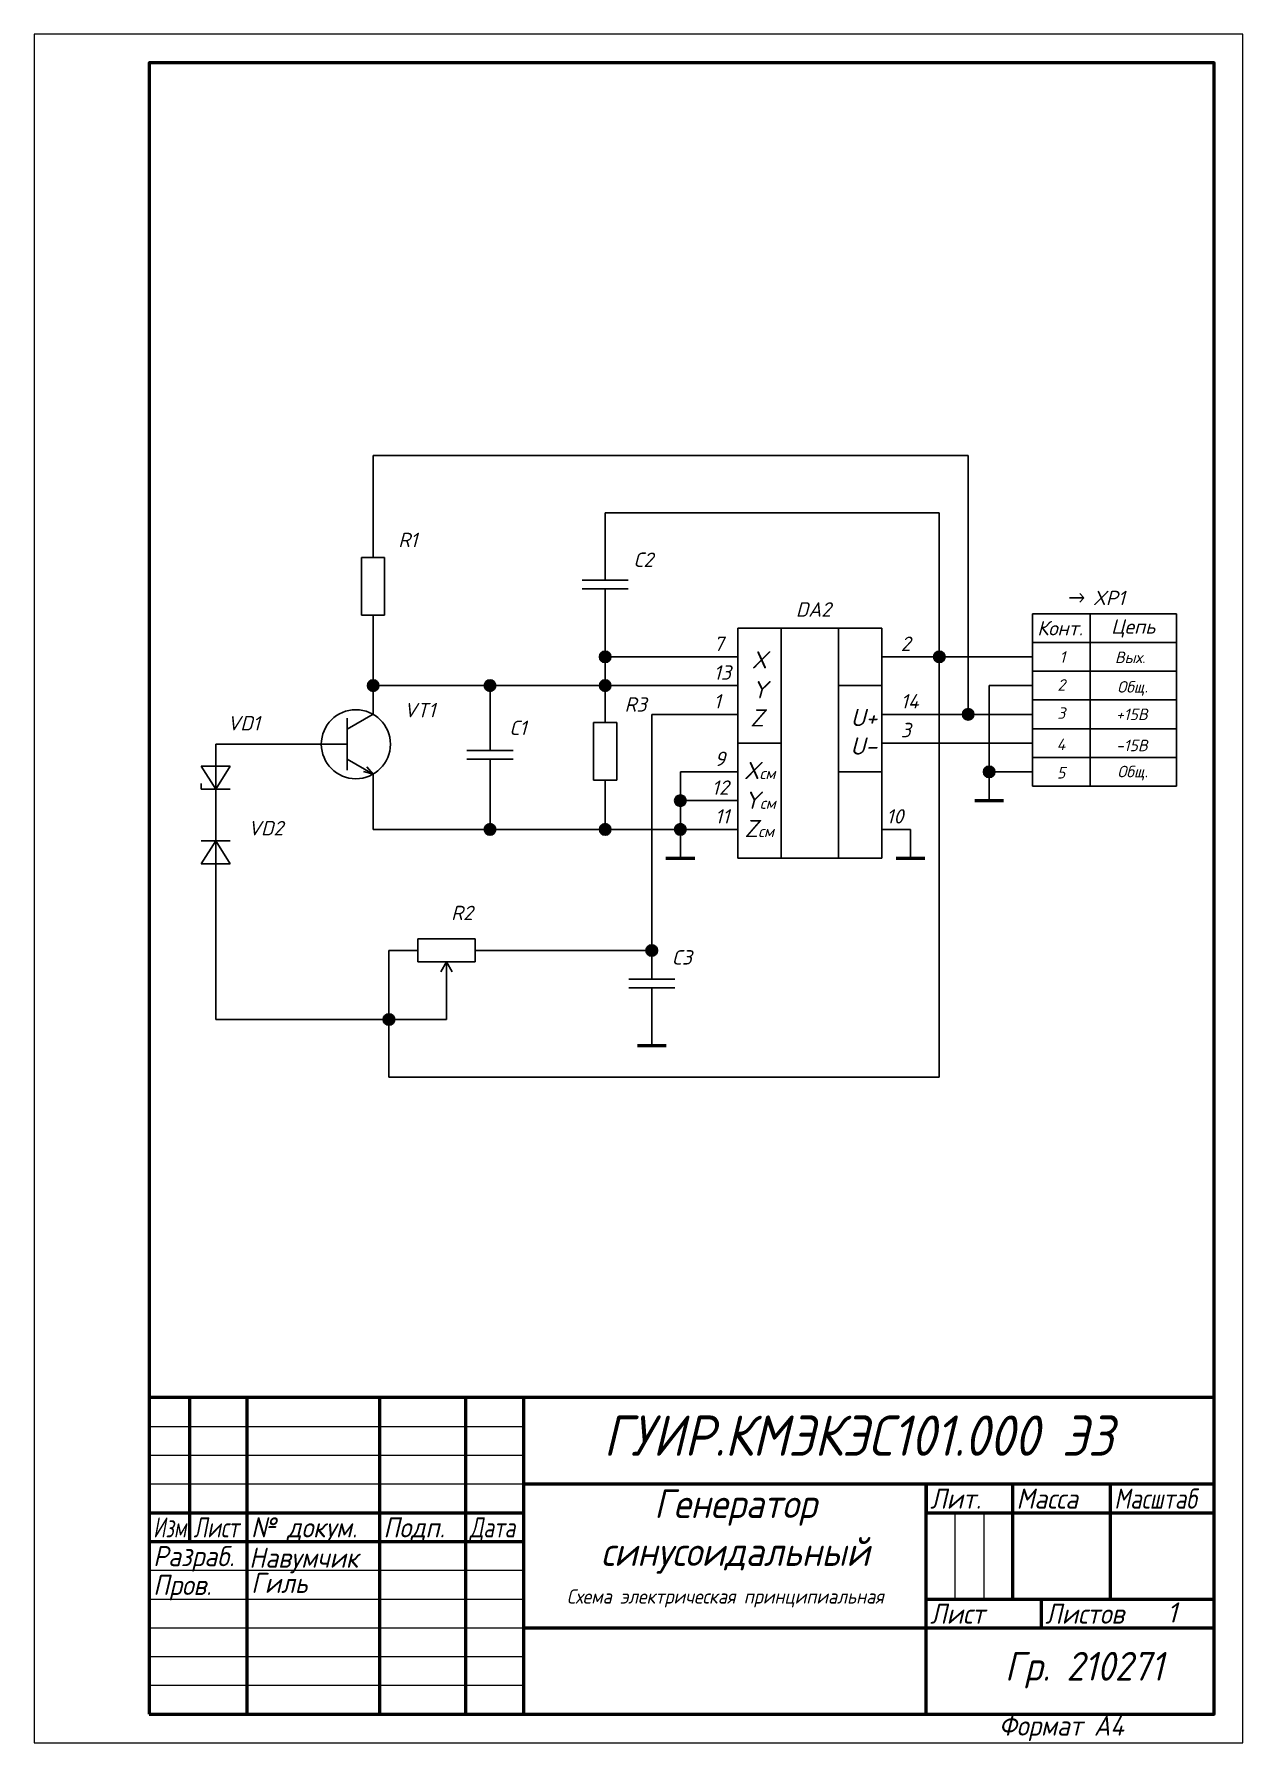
# Model space of a CAD drawing. Header units: millimetres. Extents: x 0 to 210, y 0 to 297.
import ezdxf

# ---------------------------------------------------------------- set-up
doc = ezdxf.new("R2010")
doc.units = ezdxf.units.MM
doc.header["$LTSCALE"] = 0.5
doc.layers.get('0').update_dxf_attribs({"lineweight": 60})
doc.layers.get('Defpoints').update_dxf_attribs({"color": 5})
doc.layers.add('2-тонкие', color=7, linetype='Continuous', lineweight=30)
doc.layers.add('4-текст', color=7, linetype='Continuous', true_color=0x00ad00)
doc.styles.get("Standard").update_dxf_attribs({"font": 'isocpeui.ttf', "width": 0.9})
doc.styles.add('Мой', font='isocpeui.ttf')

# ---------------------------------------------------------------- blocks, each defined once
blk = doc.blocks.new('ZennerDiode')
at = {"layer": '2-тонкие'}
for p, q in [((0, -4.5), (0, 0)), ((-2.5, -4.5), (2.5, -4.5)), ((0, -4.5), (-2.5, -8.5)), ((0, -8.5), (0, -4.5)), ((2.5, -8.5), (0, -4.5)), ((2.5, -4.5), (2.5, -5.5)), ((-2.5, -8.5), (2.5, -8.5)), ((0, -12.3), (0, -8.5))]:
    blk.add_line(p, q, dxfattribs=at)
blk = doc.blocks.new('trueDiode')
at = {"layer": '2-тонкие'}
for p, q in [((4.5, 0), (0, 0)), ((4.5, -2.5), (4.5, 2.5)), ((8.5, 2.5), (4.5, 0)), ((8.5, 0), (4.5, 0)), ((4.5, 0), (8.5, -2.5)), ((8.5, -2.5), (8.5, 2.5)), ((12.3, 0), (8.5, 0))]:
    blk.add_line(p, q, dxfattribs=at)
blk = doc.blocks.new('NPN')
at = {"layer": '2-тонкие'}
for p, q in [((14, 5.2), (14, 10.2)), ((9.5, 2.6), (14, 5.2)), ((9.5, 4.5), (9.5, -4.5)), ((5, 0), (0, 0)), ((9.5, 0), (5, 0)), ((9.5, -2.6), (14, -5.2)), ((14, -5.2), (12.31, -4.73)), ((14, -5.2), (12.89, -3.92)), ((14, -5.2), (14, -10.2))]:
    blk.add_line(p, q, dxfattribs=at)
blk.add_circle((11, 0), 6, dxfattribs=at)
blk = doc.blocks.new('Capacitor')
at = {"layer": '2-тонкие', "color": 0}
for p, q in [((0, -5), (0, 0)), ((-4, -5), (4, -5)), ((4, -6.5), (-4, -6.5)), ((0, -6.5), (0, -11.5))]:
    blk.add_line(p, q, dxfattribs=at)
blk = doc.blocks.new('Resistor')
at = {"layer": '2-тонкие', "color": 0}
for p, q in [((5, 0), (0, 0)), ((5, 2), (5, -2)), ((15, 2), (5, 2)), ((15, -2), (15, 2)), ((15, 0), (20, 0)), ((5, -2), (15, -2))]:
    blk.add_line(p, q, dxfattribs=at)
blk = doc.blocks.new('Potent')
at = {"layer": '2-тонкие'}
for p, q in [((0, -5), (0, 0)), ((-2, -15), (-2, -5)), ((-2, -5), (2, -5)), ((2, -5), (0, -5)), ((2, -5), (2, -15)), ((-2, -10), (-7, -10)), ((-2, -10), (-3.73, -9)), ((-2, -10), (-3.73, -11)), ((-2, -15), (-2, -10)), ((2, -15), (-2, -15)), ((0, -15), (0, -20))]:
    blk.add_line(p, q, dxfattribs=at)
blk = doc.blocks.new('gnd')
blk.add_line((-2.5, -5), (2.5, -5))
at = {"layer": '2-тонкие'}
blk.add_line((0, -5), (0, 0), dxfattribs=at)
blk = doc.blocks.new('connection')
at = {"layer": '2-тонкие'}
h = blk.add_hatch(color=256, dxfattribs=at)
h.dxf.hatch_style = 1
h.paths.add_polyline_path([(1, 0, 1), (-1, 0, 1)])
blk.add_circle((0, 0), 1, dxfattribs=at)

msp = doc.modelspace()

# ---------------------------------------------------------------- linework, layer by layer
for p, q in [((163.44, 163.77), (168.44, 163.77)), ((109.77, 153.77), (114.77, 153.77)), ((149.77, 153.77), (154.77, 153.77)), ((104.8, 121.23), (109.8, 121.23)), ((155, 45), (155, 40))]:
    msp.add_line(p, q)
at = {"lineweight": 60}
for p, q in [((205, 60), (20, 60)), ((27, 60), (27, 35)), ((37, 5), (37, 60)), ((60, 60), (60, 5)), ((75, 5), (75, 60)), ((85, 60), (85, 5)), ((85, 45), (205, 45)), ((155, 5), (155, 45)), ((170, 45), (170, 25)), ((187, 25), (187, 45)), ((20, 40), (85, 40)), ((155, 40), (205, 40)), ((20, 35), (85, 35)), ((155, 25), (205, 25)), ((175, 20), (175, 25)), ((85, 20), (205, 20))]:
    msp.add_line(p, q, dxfattribs=at)
at = {"lineweight": -3}
for p, q in [((20, 55), (85, 55)), ((20, 50), (85, 50)), ((20, 45), (85, 45)), ((160, 25), (160, 40)), ((165, 40), (165, 25)), ((20, 30), (85, 30)), ((20, 25), (85, 25)), ((20, 20), (85, 20)), ((20, 15), (85, 15)), ((20, 10), (85, 10))]:
    msp.add_line(p, q, dxfattribs=at)
at = {"lineweight": 60}
msp.add_lwpolyline([(20, 5), (205, 5), (205, 292), (20, 292)], close=True, dxfattribs=at)
at = {"layer": '2-тонкие'}
for p, q in [((162.27, 223.77), (58.89, 223.77)), ((58.89, 223.77), (58.89, 211.03)), ((162.27, 178.77), (162.27, 223.77)), ((157.27, 213.77), (99.21, 213.77)), ((99.21, 213.77), (99.21, 207.07)), ((157.27, 188.77), (157.27, 213.77)), ((179.87, 199.05), (182.37, 199.05)), ((182.37, 199.05), (181.67, 199.8)), ((182.37, 199.05), (181.67, 198.29)), ((173.44, 196.27), (198.45, 196.27)), ((173.44, 196.27), (173.44, 166.27)), ((183.49, 196.27), (183.49, 166.27)), ((198.45, 196.27), (198.45, 166.27)), ((99.21, 195.57), (99.21, 182.35)), ((122.27, 193.77), (122.27, 158.77)), ((147.27, 193.77), (122.27, 193.77)), ((122.27, 193.77), (129.77, 193.77)), ((129.77, 193.77), (129.77, 153.77)), ((139.77, 193.77), (139.77, 153.77)), ((147.27, 158.77), (147.27, 193.77)), ((58.89, 183.77), (58.89, 191.03)), ((198.45, 191.27), (173.44, 191.27)), ((173.44, 191.27), (173.44, 186.27)), ((117.27, 188.77), (99.21, 188.77)), ((122.27, 188.77), (117.27, 188.77)), ((122.27, 183.77), (122.27, 188.77)), ((147.27, 188.77), (152.27, 188.77)), ((152.27, 188.77), (157.27, 188.77)), ((157.27, 188.77), (157.27, 125.73)), ((157.27, 188.77), (168.44, 188.77)), ((173.44, 188.77), (168.44, 188.77)), ((173.44, 186.27), (198.45, 186.27)), ((79.2, 183.77), (58.89, 183.77)), ((79.2, 177.49), (79.2, 183.77)), ((79.2, 183.77), (117.27, 183.77)), ((122.27, 183.77), (117.27, 183.77)), ((139.77, 183.77), (147.27, 183.77)), ((168.44, 183.77), (165.94, 183.77)), ((165.94, 183.77), (165.94, 168.77)), ((173.44, 183.77), (168.44, 183.77)), ((198.45, 181.27), (173.44, 181.27)), ((173.44, 181.27), (173.44, 176.27)), ((117.27, 178.77), (107.3, 178.77)), ((107.3, 178.77), (107.3, 137.73)), ((122.27, 178.77), (117.27, 178.77)), ((147.27, 178.77), (152.27, 178.77)), ((152.27, 178.77), (162.27, 178.77)), ((162.27, 178.77), (168.44, 178.77)), ((173.44, 178.77), (168.44, 178.77)), ((173.44, 176.27), (198.45, 176.27)), ((44.89, 173.58), (31.54, 173.58)), ((122.27, 173.77), (129.77, 173.77)), ((147.27, 173.77), (152.27, 173.77)), ((168.44, 173.77), (152.27, 173.77)), ((173.44, 173.77), (168.44, 173.77)), ((198.45, 171.27), (173.44, 171.27)), ((173.44, 171.27), (173.44, 166.27)), ((79.2, 158.77), (79.2, 168.22)), ((117.27, 168.77), (112.27, 168.77)), ((112.27, 168.77), (112.27, 158.77)), ((117.27, 168.77), (122.27, 168.77)), ((139.77, 168.77), (147.27, 168.77)), ((165.94, 168.77), (168.44, 168.77)), ((173.44, 168.77), (168.44, 168.77)), ((58.89, 158.77), (58.89, 163.38)), ((117.27, 163.77), (112.27, 163.77)), ((117.27, 163.77), (122.27, 163.77)), ((173.44, 166.27), (198.45, 166.27)), ((99.21, 162.35), (99.21, 158.77)), ((79.2, 158.77), (58.89, 158.77)), ((99.21, 158.77), (79.2, 158.77)), ((117.27, 158.77), (99.21, 158.77)), ((117.27, 158.77), (122.27, 158.77)), ((122.27, 158.77), (122.27, 153.77)), ((152.27, 158.77), (147.27, 158.77)), ((147.27, 153.77), (147.27, 158.77)), ((122.27, 153.77), (122.27, 153.77)), ((122.27, 153.77), (147.27, 153.77)), ((31.54, 148.97), (31.54, 125.73)), ((61.64, 125.73), (61.64, 137.73)), ((107.3, 137.73), (81.64, 137.73)), ((71.64, 130.73), (71.64, 125.73)), ((31.54, 125.73), (61.64, 125.73)), ((71.64, 125.73), (61.64, 125.73)), ((61.64, 115.73), (61.64, 125.73)), ((157.27, 125.73), (157.27, 115.73)), ((157.27, 115.73), (61.64, 115.73))]:
    msp.add_line(p, q, dxfattribs=at)
at = {"layer": 'Defpoints'}
msp.add_lwpolyline([(0, 0), (210, 0), (210, 297), (0, 297)], close=True, dxfattribs=at)

# ---------------------------------------------------------------- block references
at = {"layer": '2-тонкие'}
for name, p, rotation in [('Resistor', (58.89, 191.03), 90), ('Capacitor', (99.21, 195.57), 180), ('Resistor', (99.21, 162.35), 90), ('Capacitor', (79.2, 165.99), 180), ('ZennerDiode', (31.54, 161.27), 180), ('trueDiode', (31.54, 161.27), 270), ('Potent', (61.64, 137.73), 90)]:
    msp.add_blockref(name, p, dxfattribs=dict(at, rotation=rotation))
for name, p in [('connection', (99.21, 188.77)), ('connection', (157.27, 188.77)), ('connection', (58.89, 183.77)), ('connection', (79.2, 183.77)), ('connection', (99.21, 183.77)), ('NPN', (44.89, 173.58)), ('connection', (162.27, 178.77)), ('connection', (165.94, 168.77)), ('gnd', (165.94, 168.77)), ('connection', (112.27, 163.77)), ('connection', (79.2, 158.77)), ('connection', (99.21, 158.77)), ('gnd', (112.27, 158.77)), ('connection', (112.27, 158.77)), ('gnd', (152.27, 158.77)), ('Capacitor', (107.3, 137.73)), ('connection', (107.3, 137.73)), ('connection', (61.64, 125.73)), ('gnd', (107.3, 126.23))]:
    msp.add_blockref(name, p, dxfattribs=at)

# ---------------------------------------------------------------- texts
at = {"lineweight": -3, "width": 0.9}
msp.add_text('Формат А4', height=3.5, dxfattribs=at).set_placement((167.6, 1.25))
at = {"layer": '2-тонкие', "style": 'Мой'}
for s, width, heights, insert, char_height, attachment_point in [('R1', 9.7629, [0], (63.26, 210.34), 2.5, 1), ('С2', 9.7629, [0], (104.17, 206.9), 2.5, 1), ('DA2', 9.7629, [0], (132.34, 198.25), 2.5, 1), ('Конт.', 7.7447, [0], (182.21, 195), 2.5, 3), ('Цепь', 20, [0], (194.8, 195.29), 2.5, 3), ('7', 2.5348, [0], (118.06, 192.29), 2.5, 1), ('2', 2.5348, [0], (150.56, 192.29), 2.5, 1), ('13', 2.5348, [0], (118.06, 187.29), 2.5, 1), ('X', 5.7473, [0], (124.64, 189.74), 3, 1), ('1', 5.7473, [0], (179.15, 189.73), 2, 3), ('Вых.', 5.7473, [0], (193.06, 189.67), 2, 3), ('Y', 5.7473, [0], (124.72, 184.56), 3, 1), ('2', 5.7473, [0], (179.15, 184.89), 2, 3), ('Общ.', 5.7473, [0], (193.49, 184.55), 2, 3), ('R3', 9.7629, [0], (102.58, 181.74), 2.5, 1), ('1', 2.5348, [0], (118.06, 182.29), 2.5, 1), ('14', 2.5348, [0], (150.56, 182.29), 2.5, 1), ('VD1', 9.7629, [0], (33.56, 178.48), 2.5, 1), ('VT1', 9.7629, [0], (64.23, 180.76), 2.5, 1), ('Z', 5.7473, [0], (124.42, 179.66), 3, 1), ('U+', 5.7473, [0], (141.84, 179.71), 3, 1), ('3', 5.7473, [0], (179.15, 179.99), 2, 3), ('+15В', 10.6249, [6.48], (193.44, 179.76), 2, 3), ('С1', 9.7629, [0], (82.62, 177.68), 2.5, 1), ('3', 2.5348, [0], (150.56, 177.29), 2.5, 1), ('9', 2.5348, [0], (118.23, 172.29), 2.5, 1), ('U-', 5.7473, [0], (141.8, 174.76), 3, 1), ('4', 5.7473, [0], (179.15, 174.57), 2, 3), ('-15В', 5.7473, [0], (193.44, 174.36), 2, 3), ('X{\\H0.66667x;см}', 7.7998, [0], (123.32, 170.51), 3, 1), ('5', 5.7473, [0], (179.15, 169.62), 2, 3), ('Общ.', 5.7473, [0], (193.51, 169.83), 2, 3), ('12', 2.5348, [0], (117.72, 167.29), 2.5, 1), ('Y{\\H0.66667x;см}', 5.7473, [0], (123.39, 165.34), 3, 1), ('11', 2.5348, [0], (118.29, 162.29), 2.5, 1), ('Z{\\H0.66667x;см}', 5.7473, [0], (123.41, 160.43), 3, 1), ('10', 2.5348, [0], (148.06, 162.29), 2.5, 1), ('VD2', 9.7629, [0], (37.16, 160.24), 2.5, 1), ('R2', 9.7629, [0], (72.44, 145.5), 2.5, 1), ('С3', 9.7629, [0], (110.84, 137.78), 2.5, 1)]:
    msp.add_mtext_dynamic_manual_height_columns(s, width=width, gutter_width=12.5, heights=heights, dxfattribs=dict(at, insert=insert, char_height=char_height, attachment_point=attachment_point))
at = {"layer": '4-текст', "lineweight": -3}
for s, width, p in [('Лит.', 0.9, (155.67, 40.7)), ('Масса', 0.9, (170.67, 40.7)), ('Масштаб', 0.8, (187.67, 40.7)), ('Изм.', 0.7, (20.67, 35.7)), ('Лист', 0.75, (27.67, 35.7)), ('№ докум.', 0.9, (37.67, 35.7)), ('Подп.', 0.9, (60.67, 35.7)), ('Дата', 0.75, (75.67, 35.7)), ('Разраб.', 0.9, (20.67, 30.7)), ('Навумчик', 0.9, (37.36, 30.43)), ('Пров.', 0.9, (20.67, 25.7)), ('Лист', 0.9, (155.67, 20.7)), ('Листов', 0.9, (175.67, 20.7))]:
    msp.add_text(s, height=3.5, dxfattribs=dict(at, width=width)).set_placement(p)
at = {"layer": '4-текст', "color": 0, "insert": (189.52, 200.25), "char_height": 2.5, "attachment_point": 3, "style": 'Мой'}
msp.add_mtext_dynamic_manual_height_columns('XP1', width=4.9424, gutter_width=12.5, heights=[0], dxfattribs=at)
at = {"layer": '4-текст', "attachment_point": 1}
for s, width, heights, insert, char_height in [('ГУИР.КМЭКЭС101.000 Э3', 120.9716, [13.54], (98.92, 56.9), 7), ('\\pxqc;Генератор синусоидальный', 33.256, [0], (105.2, 44.08), 5), ('Схема электрическая принципиальная', 85.4195, [6.41], (92.54, 26.7), 2.5), ('Гр. 210271', 34.9291, [0], (168.66, 15.81), 5)]:
    msp.add_mtext_dynamic_manual_height_columns(s, width=width, gutter_width=50, heights=heights, dxfattribs=dict(at, insert=insert, char_height=char_height))
at = {"layer": '4-текст', "insert": (37.7, 29.55), "char_height": 3.5, "width": 20.0404, "attachment_point": 1}
msp.add_mtext('Гиль', dxfattribs=at)
at = {"layer": '4-текст', "insert": (198.57, 24.41), "char_height": 3.5, "attachment_point": 3, "style": 'Мой'}
msp.add_mtext_dynamic_manual_height_columns('1', width=5.7473, gutter_width=12.5, heights=[0], dxfattribs=at)

doc.saveas('drawing.dxf')
